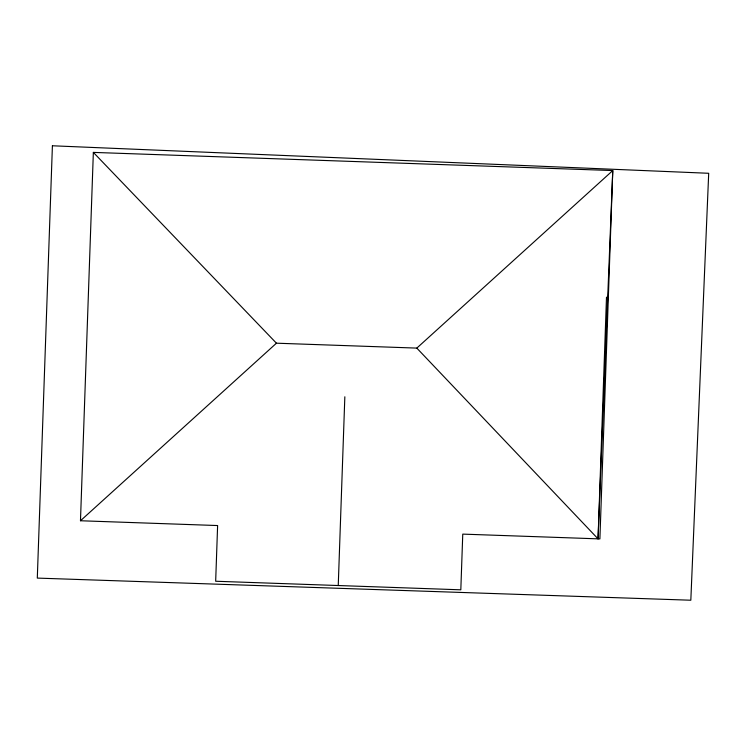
<?xml version="1.0" encoding="UTF-8"?>
<svg xmlns="http://www.w3.org/2000/svg" width="746" height="746" viewBox="0 0 746 746"><rect width="100%" height="100%" fill="white"/><g stroke="black" fill="none" stroke-linecap="round" stroke-linejoin="round"><path stroke-width="1.12" d="M80.475 520.755L93.353 152.398L612.774 170.554L599.896 538.91L462.762 534.117L460.814 589.816L215.669 581.246L217.618 525.548L80.475 520.755L276.44 343.197L416.818 348.102L612.774 170.554L598.05 538.845L416.818 348.102M338.246 585.535L344.839 396.788M598.05 538.845L606.498 297.141M93.353 152.398L276.44 343.197M52.407 145.778L37.3 578.094L690.824 600.222L708.7 173.286L52.407 145.778"/></g></svg>
